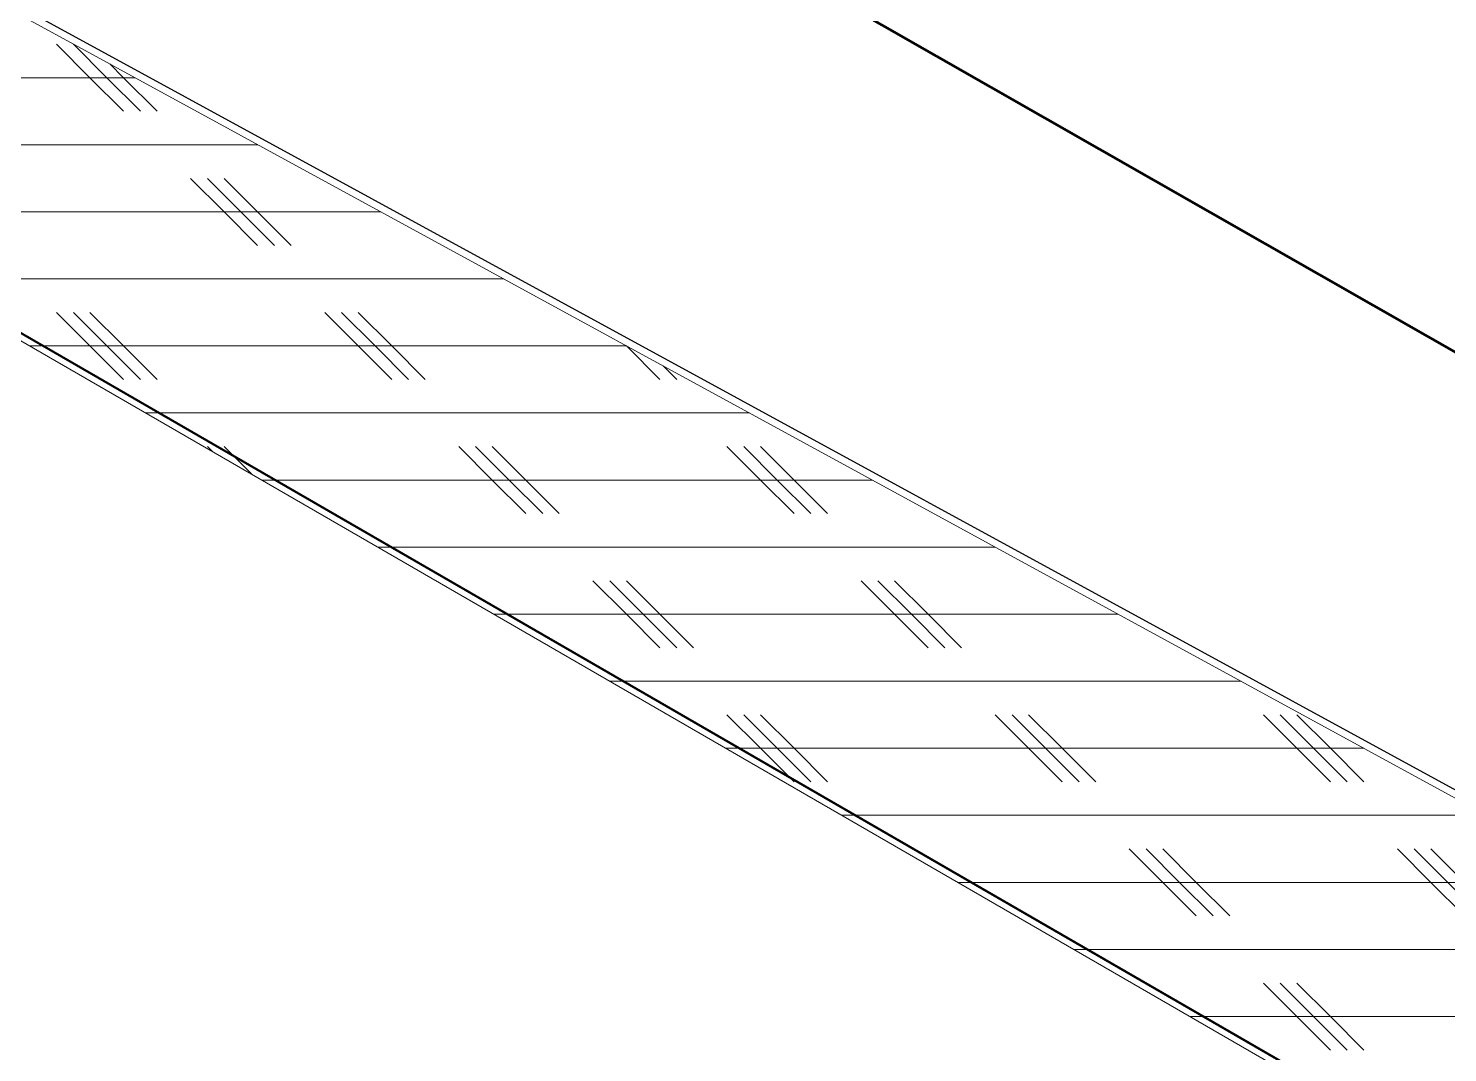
# Model space of a CAD drawing. Header units: inches. Extents: x -17.6 to 82.3, y -15.1 to 23.2.
# Drawn here: x 0.011 to 1.334, y 13.746 to 14.7 of the extents above; entities that cross this region are included whole.
import ezdxf

# ---------------------------------------------------------------- set-up
doc = ezdxf.new("R2010")
doc.units = ezdxf.units.IN
doc.header["$MEASUREMENT"] = 0
for name, color, linetype, lineweight in [('.ATI-HATCH', 7, 'Continuous', 0), ('G-ANNO-TTLB', 7, 'Continuous', 0), ('TYVEK', 7, 'Continuous', 0), ('X-REF - TRACED', 7, 'Continuous', 0)]:
    doc.layers.add(name, color=color, linetype=linetype, lineweight=lineweight)

# ---------------------------------------------------------------- blocks, each defined once
blk = doc.blocks.new('Block_358')
at = {"layer": '.ATI-HATCH'}
blk.add_lwpolyline([(-0.722, 15.1086), (-0.3747, 14.6278), (2.3083, 13.0775), (2.7702, 13.2031)], close=True, dxfattribs=at)
at = {"layer": '.ATI-HATCH', "color": 8, "lineweight": 0, "true_color": 0x808080}
for points, knots in [([(0.0375, 14.6854), (0.0375, 14.6854), (0.0687, 14.6542), (0.0687, 14.6542), (0.0687, 14.6542), (0.1, 14.6229), (0.1, 14.6229)], [0, 0, 0, 0, 1, 1, 1, 2, 2, 2, 2]), ([(0.0532, 14.6854), (0.0532, 14.6854), (0.0844, 14.6542), (0.0844, 14.6542), (0.0844, 14.6542), (0.1157, 14.6229), (0.1157, 14.6229)], [0, 0, 0, 0, 1, 1, 1, 2, 2, 2, 2]), ([(0.0871, 14.6671), (0.0871, 14.6671), (0.1, 14.6542), (0.1, 14.6542), (0.1, 14.6542), (0.1312, 14.6229), (0.1312, 14.6229)], [0, 0, 0, 0, 1, 1, 1, 2, 2, 2, 2]), ([(0.1108, 14.6542), (0.1108, 14.6542), (0.1, 14.6542), (0.1, 14.6542), (0.1, 14.6542), (0.0844, 14.6542), (0.0844, 14.6542), (0.0844, 14.6542), (0.0687, 14.6542), (0.0687, 14.6542), (0.0687, 14.6542), (-0.15, 14.6542), (-0.15, 14.6542), (-0.15, 14.6542), (-0.1656, 14.6542), (-0.1656, 14.6542), (-0.1656, 14.6542), (-0.1813, 14.6542), (-0.1813, 14.6542), (-0.1813, 14.6542), (-0.3937, 14.6542), (-0.3937, 14.6542)], [0, 0, 0, 0, 1, 1, 1, 2, 2, 2, 3, 3, 3, 4, 4, 4, 5, 5, 5, 6, 6, 6, 7, 7, 7, 7]), ([(0.1625, 14.5604), (0.1625, 14.5604), (0.1937, 14.5292), (0.1937, 14.5292), (0.1937, 14.5292), (0.225, 14.4979), (0.225, 14.4979)], [0, 0, 0, 0, 1, 1, 1, 2, 2, 2, 2]), ([(0.1782, 14.5604), (0.1782, 14.5604), (0.2094, 14.5292), (0.2094, 14.5292), (0.2094, 14.5292), (0.2407, 14.4979), (0.2407, 14.4979)], [0, 0, 0, 0, 1, 1, 1, 2, 2, 2, 2]), ([(0.1937, 14.5604), (0.1937, 14.5604), (0.225, 14.5292), (0.225, 14.5292), (0.225, 14.5292), (0.2562, 14.4979), (0.2562, 14.4979)], [0, 0, 0, 0, 1, 1, 1, 2, 2, 2, 2]), ([(0.3399, 14.5292), (0.3399, 14.5292), (0.225, 14.5292), (0.225, 14.5292), (0.225, 14.5292), (0.2094, 14.5292), (0.2094, 14.5292), (0.2094, 14.5292), (0.1937, 14.5292), (0.1937, 14.5292), (0.1937, 14.5292), (-0.025, 14.5292), (-0.025, 14.5292), (-0.025, 14.5292), (-0.0406, 14.5292), (-0.0406, 14.5292), (-0.0406, 14.5292), (-0.0563, 14.5292), (-0.0563, 14.5292), (-0.0563, 14.5292), (-0.204, 14.5292), (-0.204, 14.5292)], [0, 0, 0, 0, 1, 1, 1, 2, 2, 2, 3, 3, 3, 4, 4, 4, 5, 5, 5, 6, 6, 6, 7, 7, 7, 7]), ([(0.0375, 14.4354), (0.0375, 14.4354), (0.0687, 14.4042), (0.0687, 14.4042), (0.0687, 14.4042), (0.1, 14.3729), (0.1, 14.3729)], [0, 0, 0, 0, 1, 1, 1, 2, 2, 2, 2]), ([(0.0532, 14.4354), (0.0532, 14.4354), (0.0844, 14.4042), (0.0844, 14.4042), (0.0844, 14.4042), (0.1157, 14.3729), (0.1157, 14.3729)], [0, 0, 0, 0, 1, 1, 1, 2, 2, 2, 2]), ([(0.0687, 14.4354), (0.0687, 14.4354), (0.1, 14.4042), (0.1, 14.4042), (0.1, 14.4042), (0.1312, 14.3729), (0.1312, 14.3729)], [0, 0, 0, 0, 1, 1, 1, 2, 2, 2, 2]), ([(0.2875, 14.4354), (0.2875, 14.4354), (0.3187, 14.4042), (0.3187, 14.4042), (0.3187, 14.4042), (0.35, 14.3729), (0.35, 14.3729)], [0, 0, 0, 0, 1, 1, 1, 2, 2, 2, 2]), ([(0.3032, 14.4354), (0.3032, 14.4354), (0.3344, 14.4042), (0.3344, 14.4042), (0.3344, 14.4042), (0.3657, 14.3729), (0.3657, 14.3729)], [0, 0, 0, 0, 1, 1, 1, 2, 2, 2, 2]), ([(0.3187, 14.4354), (0.3187, 14.4354), (0.35, 14.4042), (0.35, 14.4042), (0.35, 14.4042), (0.3812, 14.3729), (0.3812, 14.3729)], [0, 0, 0, 0, 1, 1, 1, 2, 2, 2, 2]), ([(0.569, 14.4042), (0.569, 14.4042), (0.5687, 14.4042), (0.5687, 14.4042), (0.5687, 14.4042), (0.35, 14.4042), (0.35, 14.4042), (0.35, 14.4042), (0.3344, 14.4042), (0.3344, 14.4042), (0.3344, 14.4042), (0.3187, 14.4042), (0.3187, 14.4042), (0.3187, 14.4042), (0.1, 14.4042), (0.1, 14.4042), (0.1, 14.4042), (0.0844, 14.4042), (0.0844, 14.4042), (0.0844, 14.4042), (0.0687, 14.4042), (0.0687, 14.4042), (0.0687, 14.4042), (0.0124, 14.4042), (0.0124, 14.4042)], [0, 0, 0, 0, 1, 1, 1, 2, 2, 2, 3, 3, 3, 4, 4, 4, 5, 5, 5, 6, 6, 6, 7, 7, 7, 8, 8, 8, 8]), ([(0.5685, 14.4044), (0.5685, 14.4044), (0.5687, 14.4042), (0.5687, 14.4042), (0.5687, 14.4042), (0.6, 14.3729), (0.6, 14.3729)], [0, 0, 0, 0, 1, 1, 1, 2, 2, 2, 2]), ([(0.4125, 14.3104), (0.4125, 14.3104), (0.4437, 14.2792), (0.4437, 14.2792), (0.4437, 14.2792), (0.475, 14.2479), (0.475, 14.2479)], [0, 0, 0, 0, 1, 1, 1, 2, 2, 2, 2]), ([(0.4282, 14.3104), (0.4282, 14.3104), (0.4594, 14.2792), (0.4594, 14.2792), (0.4594, 14.2792), (0.4907, 14.2479), (0.4907, 14.2479)], [0, 0, 0, 0, 1, 1, 1, 2, 2, 2, 2]), ([(0.4437, 14.3104), (0.4437, 14.3104), (0.475, 14.2792), (0.475, 14.2792), (0.475, 14.2792), (0.5062, 14.2479), (0.5062, 14.2479)], [0, 0, 0, 0, 1, 1, 1, 2, 2, 2, 2]), ([(0.6625, 14.3104), (0.6625, 14.3104), (0.6937, 14.2792), (0.6937, 14.2792), (0.6937, 14.2792), (0.725, 14.2479), (0.725, 14.2479)], [0, 0, 0, 0, 1, 1, 1, 2, 2, 2, 2]), ([(0.6782, 14.3104), (0.6782, 14.3104), (0.7094, 14.2792), (0.7094, 14.2792), (0.7094, 14.2792), (0.7407, 14.2479), (0.7407, 14.2479)], [0, 0, 0, 0, 1, 1, 1, 2, 2, 2, 2]), ([(0.6937, 14.3104), (0.6937, 14.3104), (0.725, 14.2792), (0.725, 14.2792), (0.725, 14.2792), (0.7562, 14.2479), (0.7562, 14.2479)], [0, 0, 0, 0, 1, 1, 1, 2, 2, 2, 2]), ([(0.7981, 14.2792), (0.7981, 14.2792), (0.725, 14.2792), (0.725, 14.2792), (0.725, 14.2792), (0.7094, 14.2792), (0.7094, 14.2792), (0.7094, 14.2792), (0.6937, 14.2792), (0.6937, 14.2792), (0.6937, 14.2792), (0.475, 14.2792), (0.475, 14.2792), (0.475, 14.2792), (0.4594, 14.2792), (0.4594, 14.2792), (0.4594, 14.2792), (0.4437, 14.2792), (0.4437, 14.2792), (0.4437, 14.2792), (0.2286, 14.2792), (0.2286, 14.2792)], [0, 0, 0, 0, 1, 1, 1, 2, 2, 2, 3, 3, 3, 4, 4, 4, 5, 5, 5, 6, 6, 6, 7, 7, 7, 7]), ([(0.5375, 14.1854), (0.5375, 14.1854), (0.5687, 14.1542), (0.5687, 14.1542), (0.5687, 14.1542), (0.6, 14.1229), (0.6, 14.1229)], [0, 0, 0, 0, 1, 1, 1, 2, 2, 2, 2]), ([(0.5532, 14.1854), (0.5532, 14.1854), (0.5844, 14.1542), (0.5844, 14.1542), (0.5844, 14.1542), (0.6157, 14.1229), (0.6157, 14.1229)], [0, 0, 0, 0, 1, 1, 1, 2, 2, 2, 2]), ([(0.5687, 14.1854), (0.5687, 14.1854), (0.6, 14.1542), (0.6, 14.1542), (0.6, 14.1542), (0.6312, 14.1229), (0.6312, 14.1229)], [0, 0, 0, 0, 1, 1, 1, 2, 2, 2, 2]), ([(0.7875, 14.1854), (0.7875, 14.1854), (0.8187, 14.1542), (0.8187, 14.1542), (0.8187, 14.1542), (0.85, 14.1229), (0.85, 14.1229)], [0, 0, 0, 0, 1, 1, 1, 2, 2, 2, 2]), ([(0.8032, 14.1854), (0.8032, 14.1854), (0.8344, 14.1542), (0.8344, 14.1542), (0.8344, 14.1542), (0.8657, 14.1229), (0.8657, 14.1229)], [0, 0, 0, 0, 1, 1, 1, 2, 2, 2, 2]), ([(0.8187, 14.1854), (0.8187, 14.1854), (0.85, 14.1542), (0.85, 14.1542), (0.85, 14.1542), (0.8812, 14.1229), (0.8812, 14.1229)], [0, 0, 0, 0, 1, 1, 1, 2, 2, 2, 2]), ([(1.0272, 14.1542), (1.0272, 14.1542), (0.85, 14.1542), (0.85, 14.1542), (0.85, 14.1542), (0.8344, 14.1542), (0.8344, 14.1542), (0.8344, 14.1542), (0.8187, 14.1542), (0.8187, 14.1542), (0.8187, 14.1542), (0.6, 14.1542), (0.6, 14.1542), (0.6, 14.1542), (0.5844, 14.1542), (0.5844, 14.1542), (0.5844, 14.1542), (0.5687, 14.1542), (0.5687, 14.1542), (0.5687, 14.1542), (0.445, 14.1542), (0.445, 14.1542)], [0, 0, 0, 0, 1, 1, 1, 2, 2, 2, 3, 3, 3, 4, 4, 4, 5, 5, 5, 6, 6, 6, 7, 7, 7, 7]), ([(0.6625, 14.0604), (0.6625, 14.0604), (0.6937, 14.0292), (0.6937, 14.0292), (0.6937, 14.0292), (0.725, 13.9979), (0.725, 13.9979)], [0, 0, 0, 0, 1, 1, 1, 2, 2, 2, 2]), ([(0.6782, 14.0604), (0.6782, 14.0604), (0.7094, 14.0292), (0.7094, 14.0292), (0.7094, 14.0292), (0.7407, 13.9979), (0.7407, 13.9979)], [0, 0, 0, 0, 1, 1, 1, 2, 2, 2, 2]), ([(0.6937, 14.0604), (0.6937, 14.0604), (0.725, 14.0292), (0.725, 14.0292), (0.725, 14.0292), (0.7562, 13.9979), (0.7562, 13.9979)], [0, 0, 0, 0, 1, 1, 1, 2, 2, 2, 2]), ([(0.9125, 14.0604), (0.9125, 14.0604), (0.9437, 14.0292), (0.9437, 14.0292), (0.9437, 14.0292), (0.975, 13.9979), (0.975, 13.9979)], [0, 0, 0, 0, 1, 1, 1, 2, 2, 2, 2]), ([(0.9282, 14.0604), (0.9282, 14.0604), (0.9594, 14.0292), (0.9594, 14.0292), (0.9594, 14.0292), (0.9907, 13.9979), (0.9907, 13.9979)], [0, 0, 0, 0, 1, 1, 1, 2, 2, 2, 2]), ([(0.9437, 14.0604), (0.9437, 14.0604), (0.975, 14.0292), (0.975, 14.0292), (0.975, 14.0292), (1.0062, 13.9979), (1.0062, 13.9979)], [0, 0, 0, 0, 1, 1, 1, 2, 2, 2, 2]), ([(1.1625, 14.0604), (1.1625, 14.0604), (1.1937, 14.0292), (1.1937, 14.0292), (1.1937, 14.0292), (1.225, 13.9979), (1.225, 13.9979)], [0, 0, 0, 0, 1, 1, 1, 2, 2, 2, 2]), ([(1.1782, 14.0604), (1.1782, 14.0604), (1.2094, 14.0292), (1.2094, 14.0292), (1.2094, 14.0292), (1.2407, 13.9979), (1.2407, 13.9979)], [0, 0, 0, 0, 1, 1, 1, 2, 2, 2, 2]), ([(1.1937, 14.0604), (1.1937, 14.0604), (1.225, 14.0292), (1.225, 14.0292), (1.225, 14.0292), (1.2562, 13.9979), (1.2562, 13.9979)], [0, 0, 0, 0, 1, 1, 1, 2, 2, 2, 2]), ([(1.2562, 14.0292), (1.2562, 14.0292), (1.225, 14.0292), (1.225, 14.0292), (1.225, 14.0292), (1.2094, 14.0292), (1.2094, 14.0292), (1.2094, 14.0292), (1.1937, 14.0292), (1.1937, 14.0292), (1.1937, 14.0292), (0.975, 14.0292), (0.975, 14.0292), (0.975, 14.0292), (0.9594, 14.0292), (0.9594, 14.0292), (0.9594, 14.0292), (0.9437, 14.0292), (0.9437, 14.0292), (0.9437, 14.0292), (0.725, 14.0292), (0.725, 14.0292), (0.725, 14.0292), (0.7094, 14.0292), (0.7094, 14.0292), (0.7094, 14.0292), (0.6937, 14.0292), (0.6937, 14.0292), (0.6937, 14.0292), (0.6613, 14.0292), (0.6613, 14.0292)], [0, 0, 0, 0, 1, 1, 1, 2, 2, 2, 3, 3, 3, 4, 4, 4, 5, 5, 5, 6, 6, 6, 7, 7, 7, 8, 8, 8, 9, 9, 9, 10, 10, 10, 10]), ([(1.0375, 13.9354), (1.0375, 13.9354), (1.0687, 13.9042), (1.0687, 13.9042), (1.0687, 13.9042), (1.1, 13.8729), (1.1, 13.8729)], [0, 0, 0, 0, 1, 1, 1, 2, 2, 2, 2]), ([(1.0532, 13.9354), (1.0532, 13.9354), (1.0844, 13.9042), (1.0844, 13.9042), (1.0844, 13.9042), (1.1157, 13.8729), (1.1157, 13.8729)], [0, 0, 0, 0, 1, 1, 1, 2, 2, 2, 2]), ([(1.0687, 13.9354), (1.0687, 13.9354), (1.1, 13.9042), (1.1, 13.9042), (1.1, 13.9042), (1.1312, 13.8729), (1.1312, 13.8729)], [0, 0, 0, 0, 1, 1, 1, 2, 2, 2, 2]), ([(1.2875, 13.9354), (1.2875, 13.9354), (1.3187, 13.9042), (1.3187, 13.9042), (1.3187, 13.9042), (1.35, 13.8729), (1.35, 13.8729)], [0, 0, 0, 0, 1, 1, 1, 2, 2, 2, 2]), ([(1.3032, 13.9354), (1.3032, 13.9354), (1.3344, 13.9042), (1.3344, 13.9042), (1.3344, 13.9042), (1.3657, 13.8729), (1.3657, 13.8729)], [0, 0, 0, 0, 1, 1, 1, 2, 2, 2, 2]), ([(1.3187, 13.9354), (1.3187, 13.9354), (1.35, 13.9042), (1.35, 13.9042), (1.35, 13.9042), (1.3812, 13.8729), (1.3812, 13.8729)], [0, 0, 0, 0, 1, 1, 1, 2, 2, 2, 2]), ([(1.4854, 13.9042), (1.4854, 13.9042), (1.35, 13.9042), (1.35, 13.9042), (1.35, 13.9042), (1.3344, 13.9042), (1.3344, 13.9042), (1.3344, 13.9042), (1.3187, 13.9042), (1.3187, 13.9042), (1.3187, 13.9042), (1.1, 13.9042), (1.1, 13.9042), (1.1, 13.9042), (1.0844, 13.9042), (1.0844, 13.9042), (1.0844, 13.9042), (1.0687, 13.9042), (1.0687, 13.9042), (1.0687, 13.9042), (0.8776, 13.9042), (0.8776, 13.9042)], [0, 0, 0, 0, 1, 1, 1, 2, 2, 2, 3, 3, 3, 4, 4, 4, 5, 5, 5, 6, 6, 6, 7, 7, 7, 7]), ([(1.5999, 13.8417), (1.5999, 13.8417), (0.9858, 13.8417), (0.9858, 13.8417), (0.9858, 13.8417), (0.9857, 13.8417), (0.9857, 13.8417)], [0, 0, 0, 0, 1, 1, 1, 2, 2, 2, 2]), ([(1.1625, 13.8104), (1.1625, 13.8104), (1.1937, 13.7792), (1.1937, 13.7792), (1.1937, 13.7792), (1.225, 13.7479), (1.225, 13.7479)], [0, 0, 0, 0, 1, 1, 1, 2, 2, 2, 2]), ([(1.1782, 13.8104), (1.1782, 13.8104), (1.2094, 13.7792), (1.2094, 13.7792), (1.2094, 13.7792), (1.2407, 13.7479), (1.2407, 13.7479)], [0, 0, 0, 0, 1, 1, 1, 2, 2, 2, 2]), ([(1.1937, 13.8104), (1.1937, 13.8104), (1.225, 13.7792), (1.225, 13.7792), (1.225, 13.7792), (1.2562, 13.7479), (1.2562, 13.7479)], [0, 0, 0, 0, 1, 1, 1, 2, 2, 2, 2]), ([(1.7144, 13.7792), (1.7144, 13.7792), (1.7094, 13.7792), (1.7094, 13.7792), (1.7094, 13.7792), (1.6937, 13.7792), (1.6937, 13.7792), (1.6937, 13.7792), (1.475, 13.7792), (1.475, 13.7792), (1.475, 13.7792), (1.4594, 13.7792), (1.4594, 13.7792), (1.4594, 13.7792), (1.4437, 13.7792), (1.4437, 13.7792), (1.4437, 13.7792), (1.225, 13.7792), (1.225, 13.7792), (1.225, 13.7792), (1.2094, 13.7792), (1.2094, 13.7792), (1.2094, 13.7792), (1.1937, 13.7792), (1.1937, 13.7792), (1.1937, 13.7792), (1.094, 13.7792), (1.094, 13.7792), (1.094, 13.7792), (1.0939, 13.7792), (1.0939, 13.7792)], [0, 0, 0, 0, 1, 1, 1, 2, 2, 2, 3, 3, 3, 4, 4, 4, 5, 5, 5, 6, 6, 6, 7, 7, 7, 8, 8, 8, 9, 9, 9, 10, 10, 10, 10])]:
    blk.add_open_spline(points, degree=3, knots=knots, dxfattribs=at)
for points in [[(0.2253, 14.5917), (0.2253, 14.5917), (-0.3122, 14.5917), (-0.3122, 14.5917)], [(0.4544, 14.4667), (0.4544, 14.4667), (-0.0958, 14.4667), (-0.0958, 14.4667)], [(0.6157, 14.3729), (0.6157, 14.3729), (0.6029, 14.3857), (0.6029, 14.3857)], [(0.6835, 14.3417), (0.6835, 14.3417), (0.1204, 14.3417), (0.1204, 14.3417)], [(0.1831, 14.3056), (0.1831, 14.3056), (0.1782, 14.3104), (0.1782, 14.3104)], [(0.2201, 14.2842), (0.2201, 14.2842), (0.1937, 14.3104), (0.1937, 14.3104)], [(0.9126, 14.2167), (0.9126, 14.2167), (0.3368, 14.2167), (0.3368, 14.2167)], [(1.1417, 14.0917), (1.1417, 14.0917), (0.5531, 14.0917), (0.5531, 14.0917)], [(1.3708, 13.9667), (1.3708, 13.9667), (0.7694, 13.9667), (0.7694, 13.9667)]]:
    blk.add_open_spline(points, degree=3, dxfattribs=at)

msp = doc.modelspace()

# ---------------------------------------------------------------- hatches: boundary and pattern name
at = {"layer": 'G-ANNO-TTLB', "true_color": 0xff00ff, "transparency": 33554687}
h = msp.add_hatch(color=6, dxfattribs=at)
edge = h.paths.add_edge_path()
edge.add_spline(control_points=[(24.6253, -11.0625), (24.6253, -11.0625), (-16.0625, -11.0625), (-16.0625, -11.0625), (-16.0625, -11.0625), (-16.0625, 23.0625), (-16.0625, 23.0625), (-16.0625, 23.0625), (24.6253, 23.0625), (24.6253, 23.0625), (24.6253, 23.0625), (24.6253, -11.0625), (24.6253, -11.0625)], knot_values=[0, 0, 0, 0, 1, 1, 1, 2, 2, 2, 3, 3, 3, 4, 4, 4, 4], degree=3, periodic=0)
edge = h.paths.add_edge_path()
edge.add_spline(control_points=[(-15.9375, 22.9375), (-15.9375, 22.9375), (-15.9375, -10.9375), (-15.9375, -10.9375), (-15.9375, -10.9375), (24.5003, -10.9375), (24.5003, -10.9375), (24.5003, -10.9375), (24.5003, 22.9375), (24.5003, 22.9375), (24.5003, 22.9375), (-15.9375, 22.9375), (-15.9375, 22.9375)], knot_values=[0, 0, 0, 0, 1, 1, 1, 2, 2, 2, 3, 3, 3, 4, 4, 4, 4], degree=3, periodic=0)
edge.add_line((-15.9375, 22.9375), (-15.9375, 22.9375))

# ---------------------------------------------------------------- linework, layer by layer
at = {"layer": 'G-ANNO-TTLB'}
for points in [[(24.6253, -11.0625), (24.6253, -11.0625), (-16.0625, -11.0625), (-16.0625, -11.0625), (-16.0625, -11.0625), (-16.0625, 23.0625), (-16.0625, 23.0625), (-16.0625, 23.0625), (24.6253, 23.0625), (24.6253, 23.0625), (24.6253, 23.0625), (24.6253, -11.0625), (24.6253, -11.0625)], [(-15.9375, 22.9375), (-15.9375, 22.9375), (-15.9375, -10.9375), (-15.9375, -10.9375), (-15.9375, -10.9375), (24.5003, -10.9375), (24.5003, -10.9375), (24.5003, -10.9375), (24.5003, 22.9375), (24.5003, 22.9375), (24.5003, 22.9375), (-15.9375, 22.9375), (-15.9375, 22.9375)]]:
    msp.add_open_spline(points, degree=3, knots=[0, 0, 0, 0, 1, 1, 1, 2, 2, 2, 3, 3, 3, 4, 4, 4, 4], dxfattribs=at)
at = {"layer": 'TYVEK', "color": 2, "lineweight": 25, "true_color": 0xffff00}
msp.add_line((2.7841, 13.2031), (-0.7081, 15.1086), dxfattribs=at)
at = {"layer": 'TYVEK', "color": 18, "lineweight": 25, "true_color": 0x000000}
msp.add_line((-0.3602, 14.6265), (2.3228, 13.0762), dxfattribs=at)
msp.add_lwpolyline([(-0.3608, 11.8305), (-0.3608, 14.6278), (2.3222, 13.0775), (2.3227, 9.8865)], dxfattribs=at)
at = {"layer": 'X-REF - TRACED', "color": 18, "lineweight": 60, "true_color": 0x000000}
msp.add_line((0.1272, 15.0913), (2.4237, 13.7809), dxfattribs=at)

# ---------------------------------------------------------------- block references
at = {"layer": '.ATI-HATCH'}
msp.add_blockref('Block_358', (0, 0), dxfattribs=at)

doc.saveas('drawing.dxf')
